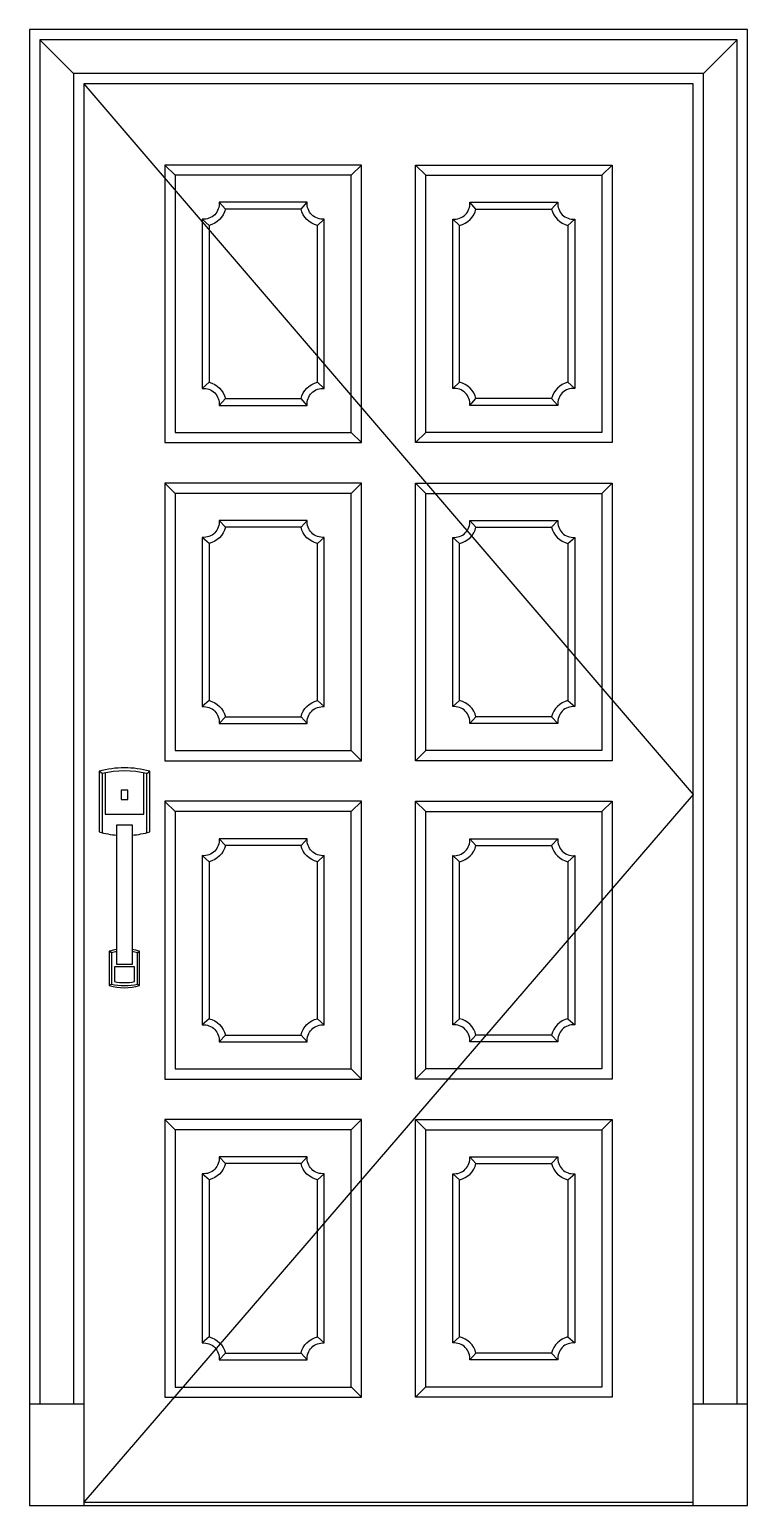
# Model space of a CAD drawing. Header units: metres. Extents: x -4522 to -3462, y 0 to 2180.
import ezdxf

# ---------------------------------------------------------------- set-up
doc = ezdxf.new("R2010")
doc.units = ezdxf.units.M
for name, color, linetype in [('2', 2, 'Continuous'), ('3', 3, 'Continuous'), ('4', 4, 'Continuous'), ('7', 7, 'Continuous')]:
    doc.layers.add(name, color=color, linetype=linetype)

msp = doc.modelspace()

# ---------------------------------------------------------------- linework, layer by layer
at = {"layer": '2'}
msp.add_line((-4522.11, 0), (-3462.11, 0), dxfattribs=at)
at = {"layer": '3'}
for p, q in [((-4457.11, 2115), (-4507.11, 2165)), ((-3527.11, 2115), (-3477.11, 2165)), ((-4307.11, 1964.89), (-4322.11, 1979.89)), ((-4047.11, 1964.89), (-4032.11, 1979.89)), ((-3937.11, 1964.89), (-3952.11, 1979.89)), ((-3677.11, 1964.89), (-3662.11, 1979.89)), ((-4232.95, 1914.89), (-4242.11, 1924.89)), ((-4121.27, 1914.89), (-4112.11, 1924.89)), ((-3862.95, 1914.89), (-3872.11, 1924.89)), ((-3751.27, 1914.89), (-3742.11, 1924.89)), ((-4257.11, 1890.73), (-4267.11, 1899.89)), ((-4087.11, 1899.89), (-4097.11, 1890.73)), ((-3897.11, 1899.89), (-3887.11, 1890.73)), ((-3727.11, 1890.73), (-3717.11, 1899.89)), ((-4257.11, 1659.01), (-4267.11, 1649.85)), ((-4097.11, 1659.01), (-4087.11, 1649.85)), ((-3887.11, 1659.01), (-3897.11, 1649.85)), ((-3727.11, 1659.01), (-3717.11, 1649.85)), ((-4232.95, 1634.85), (-4242.11, 1624.85)), ((-4112.11, 1624.85), (-4121.27, 1634.85)), ((-3872.11, 1624.85), (-3862.95, 1634.85)), ((-3751.27, 1634.85), (-3742.11, 1624.85)), ((-4047.11, 1584.85), (-4032.11, 1569.85)), ((-3937.11, 1584.85), (-3952.11, 1569.85)), ((-4307.11, 1494.92), (-4322.11, 1509.92)), ((-4047.11, 1494.92), (-4032.11, 1509.92)), ((-3937.11, 1494.92), (-3952.11, 1509.92)), ((-3677.11, 1494.92), (-3662.11, 1509.92)), ((-4232.95, 1444.92), (-4242.11, 1454.92)), ((-4121.27, 1444.92), (-4112.11, 1454.92)), ((-3862.95, 1444.92), (-3872.11, 1454.92)), ((-3751.27, 1444.92), (-3742.11, 1454.92)), ((-4257.11, 1420.76), (-4267.11, 1429.92)), ((-4087.11, 1429.92), (-4097.11, 1420.76)), ((-3897.11, 1429.92), (-3887.11, 1420.76)), ((-3727.11, 1420.76), (-3717.11, 1429.92)), ((-4257.11, 1189.04), (-4267.11, 1179.88)), ((-4097.11, 1189.04), (-4087.11, 1179.88)), ((-3887.11, 1189.04), (-3897.11, 1179.88)), ((-3727.11, 1189.04), (-3717.11, 1179.88)), ((-4232.95, 1164.88), (-4242.11, 1154.88)), ((-4112.11, 1154.88), (-4121.27, 1164.88)), ((-3872.11, 1154.88), (-3862.95, 1164.88)), ((-3751.27, 1164.88), (-3742.11, 1154.88)), ((-4047.11, 1114.88), (-4032.11, 1099.88)), ((-3937.11, 1114.88), (-3952.11, 1099.88)), ((-4414.76, 1080.91), (-4419.24, 1084.35)), ((-4349.07, 1080.91), (-4344.59, 1084.35)), ((-4307.11, 1024.83), (-4322.11, 1039.83)), ((-4047.11, 1024.83), (-4032.11, 1039.83)), ((-3937.11, 1024.83), (-3952.11, 1039.83)), ((-3677.11, 1024.83), (-3662.11, 1039.83)), ((-4232.95, 974.83), (-4242.11, 984.83)), ((-4121.27, 974.83), (-4112.11, 984.83)), ((-3862.95, 974.83), (-3872.11, 984.83)), ((-3751.27, 974.83), (-3742.11, 984.83)), ((-4257.11, 950.67), (-4267.11, 959.83)), ((-4087.11, 959.83), (-4097.11, 950.67)), ((-3897.11, 959.83), (-3887.11, 950.67)), ((-3727.11, 950.67), (-3717.11, 959.83)), ((-4401.32, 816.37), (-4404.31, 818.67)), ((-4362.5, 816.37), (-4359.52, 818.67)), ((-4401.32, 770.2), (-4404.31, 767.9)), ((-4362.5, 770.2), (-4359.52, 767.9)), ((-4257.11, 718.95), (-4267.11, 709.79)), ((-4097.11, 718.95), (-4087.11, 709.79)), ((-3887.11, 718.95), (-3897.11, 709.79)), ((-3727.11, 718.95), (-3717.11, 709.79)), ((-4232.95, 694.79), (-4242.11, 684.79)), ((-4112.11, 684.79), (-4121.27, 694.79)), ((-3872.11, 684.79), (-3862.95, 694.79)), ((-3751.27, 694.79), (-3742.11, 684.79)), ((-4047.11, 644.79), (-4032.11, 629.79)), ((-3937.11, 644.79), (-3952.11, 629.79)), ((-4307.11, 555.04), (-4322.11, 570.04)), ((-4047.11, 555.04), (-4032.11, 570.04)), ((-3937.11, 555.04), (-3952.11, 570.04)), ((-3677.11, 555.04), (-3662.11, 570.04)), ((-4232.95, 505.04), (-4242.11, 515.04)), ((-4121.27, 505.04), (-4112.11, 515.04)), ((-3862.95, 505.04), (-3872.11, 515.04)), ((-3751.27, 505.04), (-3742.11, 515.04)), ((-4257.11, 480.88), (-4267.11, 490.04)), ((-4087.11, 490.04), (-4097.11, 480.88)), ((-3897.11, 490.04), (-3887.11, 480.88)), ((-3727.11, 480.88), (-3717.11, 490.04)), ((-4257.11, 249.16), (-4267.11, 240)), ((-4097.11, 249.16), (-4087.11, 240)), ((-3887.11, 249.16), (-3897.11, 240)), ((-3727.11, 249.16), (-3717.11, 240)), ((-4232.95, 225), (-4242.11, 215)), ((-4112.11, 215), (-4121.27, 225)), ((-3872.11, 215), (-3862.95, 225)), ((-3751.27, 225), (-3742.11, 215)), ((-4047.11, 175), (-4032.11, 160)), ((-3937.11, 175), (-3952.11, 160)), ((-4442.11, 5), (-3542.11, 5))]:
    msp.add_line(p, q, dxfattribs=at)
for points in [[(-3477.11, 150), (-3477.11, 2165), (-4507.11, 2165), (-4507.11, 150)], [(-3527.11, 150), (-3527.11, 2115), (-4457.11, 2115), (-4457.11, 150)], [(-4442.11, 2100), (-3542.11, 1050), (-4442.11, 5)], [(-4410.28, 1081.96), (-4410.28, 1021.24), (-4353.55, 1021.24), (-4353.55, 1081.96)]]:
    msp.add_lwpolyline(points, dxfattribs=at)
for points in [[(-4307.11, 1584.85), (-4047.11, 1584.85), (-4047.11, 1964.89), (-4307.11, 1964.89)], [(-3677.11, 1584.85), (-3937.11, 1584.85), (-3937.11, 1964.89), (-3677.11, 1964.89)], [(-4307.11, 1114.88), (-4047.11, 1114.88), (-4047.11, 1494.92), (-4307.11, 1494.92)], [(-3677.11, 1114.88), (-3937.11, 1114.88), (-3937.11, 1494.92), (-3677.11, 1494.92)], [(-4307.11, 645.14), (-4047.11, 645.14), (-4047.11, 1025.17), (-4307.11, 1025.17)], [(-3677.11, 645.14), (-3937.11, 645.14), (-3937.11, 1025.17), (-3677.11, 1025.17)], [(-4307.11, 174.99), (-4047.11, 174.99), (-4047.11, 555.02), (-4307.11, 555.02)], [(-3677.11, 174.99), (-3937.11, 174.99), (-3937.11, 555.02), (-3677.11, 555.02)]]:
    msp.add_lwpolyline(points, close=True, dxfattribs=at)
for points in [[(-4267.11, 1649.85, -0.47), (-4242.11, 1624.85), (-4112.11, 1624.85, -0.47), (-4087.11, 1649.85), (-4087.11, 1899.89, -0.47), (-4112.11, 1924.89), (-4242.11, 1924.89, -0.47), (-4267.11, 1899.89)], [(-3717.11, 1649.85, 0.47), (-3742.11, 1624.85), (-3872.11, 1624.85, 0.47), (-3897.11, 1649.85), (-3897.11, 1899.89, 0.47), (-3872.11, 1924.89), (-3742.11, 1924.89, 0.47), (-3717.11, 1899.89)], [(-4267.11, 1179.88, -0.47), (-4242.11, 1154.88), (-4112.11, 1154.88, -0.47), (-4087.11, 1179.88), (-4087.11, 1429.92, -0.47), (-4112.11, 1454.92), (-4242.11, 1454.92, -0.47), (-4267.11, 1429.92)], [(-3717.11, 1179.88, 0.47), (-3742.11, 1154.88), (-3872.11, 1154.88, 0.47), (-3897.11, 1179.88), (-3897.11, 1429.92, 0.47), (-3872.11, 1454.92), (-3742.11, 1454.92, 0.47), (-3717.11, 1429.92)], [(-4267.11, 709.79, -0.47), (-4242.11, 684.79), (-4112.11, 684.79, -0.47), (-4087.11, 709.79), (-4087.11, 959.83, -0.47), (-4112.11, 984.83), (-4242.11, 984.83, -0.47), (-4267.11, 959.83)], [(-3717.11, 709.79, 0.47), (-3742.11, 684.79), (-3872.11, 684.79, 0.47), (-3897.11, 709.79), (-3897.11, 959.83, 0.47), (-3872.11, 984.83), (-3742.11, 984.83, 0.47), (-3717.11, 959.83)], [(-4366.98, 795.52), (-4396.85, 795.52), (-4396.85, 773.78, 0.1), (-4366.98, 773.78), (-4366.98, 795.52)], [(-4267.11, 240, -0.47), (-4242.11, 215), (-4112.11, 215, -0.47), (-4087.11, 240), (-4087.11, 490.04, -0.47), (-4112.11, 515.04), (-4242.11, 515.04, -0.47), (-4267.11, 490.04)], [(-3717.11, 240, 0.47), (-3742.11, 215), (-3872.11, 215, 0.47), (-3897.11, 240), (-3897.11, 490.04, 0.47), (-3872.11, 515.04), (-3742.11, 515.04, 0.47), (-3717.11, 490.04)]]:
    msp.add_lwpolyline(points, format="xyb", close=True, dxfattribs=at)
for points in [[(-4349.07, 993.59), (-4349.07, 1080.91, 0.12), (-4414.76, 1080.91), (-4414.76, 993.59)], [(-4393.11, 817.97, 0.03), (-4401.32, 816.37), (-4401.32, 770.2, 0.12), (-4362.5, 770.2), (-4362.5, 816.37, 0.03), (-4370.72, 817.97)]]:
    msp.add_lwpolyline(points, format="xyb", dxfattribs=at)
at = {"layer": '4'}
msp.add_lwpolyline([(-3462.11, 0), (-3462.11, 2180), (-4522.11, 2180), (-4522.11, 0)], dxfattribs=at)
at = {"layer": '7'}
for p, q in [((-4522.11, 150), (-4442.11, 150)), ((-3542.11, 150), (-3462.11, 150))]:
    msp.add_line(p, q, dxfattribs=at)
msp.add_lwpolyline([(-3542.11, 0), (-3542.11, 2100), (-4442.11, 2100), (-4442.11, 0)], dxfattribs=at)
for points in [[(-4322.11, 1569.85), (-4032.11, 1569.85), (-4032.11, 1979.89), (-4322.11, 1979.89)], [(-3662.11, 1569.85), (-3952.11, 1569.85), (-3952.11, 1979.89), (-3662.11, 1979.89)], [(-4322.11, 1099.88), (-4032.11, 1099.88), (-4032.11, 1509.92), (-4322.11, 1509.92)], [(-3662.11, 1099.88), (-3952.11, 1099.88), (-3952.11, 1509.92), (-3662.11, 1509.92)], [(-4386.83, 1042.59), (-4377, 1042.59), (-4377, 1056.63), (-4386.83, 1056.63)], [(-4322.11, 629.79), (-4032.11, 629.79), (-4032.11, 1040.17), (-4322.11, 1040.17)], [(-3662.11, 629.79), (-3952.11, 629.79), (-3952.11, 1040.17), (-3662.11, 1040.17)], [(-4393.11, 799.06), (-4393.11, 1005.33), (-4370.72, 1005.33), (-4370.72, 799.06)], [(-4322.11, 160), (-4032.11, 160), (-4032.11, 570.02), (-4322.11, 570.02)], [(-3662.11, 160), (-3952.11, 160), (-3952.11, 570.02), (-3662.11, 570.02)]]:
    msp.add_lwpolyline(points, close=True, dxfattribs=at)
for points in [[(-4257.11, 1659.01, -0.28), (-4232.95, 1634.85), (-4121.27, 1634.85, -0.28), (-4097.11, 1659.01), (-4097.11, 1890.73, -0.28), (-4121.27, 1914.89), (-4232.95, 1914.89, -0.28), (-4257.11, 1890.73)], [(-3727.11, 1659.01, 0.28), (-3751.27, 1634.85), (-3862.95, 1634.85, 0.28), (-3887.11, 1659.01), (-3887.11, 1890.73, 0.28), (-3862.95, 1914.89), (-3751.27, 1914.89, 0.28), (-3727.11, 1890.73)], [(-4257.11, 1189.04, -0.28), (-4232.95, 1164.88), (-4121.27, 1164.88, -0.28), (-4097.11, 1189.04), (-4097.11, 1420.76, -0.28), (-4121.27, 1444.92), (-4232.95, 1444.92, -0.28), (-4257.11, 1420.76)], [(-3727.11, 1189.04, 0.28), (-3751.27, 1164.88), (-3862.95, 1164.88, 0.28), (-3887.11, 1189.04), (-3887.11, 1420.76, 0.28), (-3862.95, 1444.92), (-3751.27, 1444.92, 0.28), (-3727.11, 1420.76)], [(-4257.11, 718.95, -0.28), (-4232.95, 694.79), (-4121.27, 694.79, -0.28), (-4097.11, 718.95), (-4097.11, 950.67, -0.28), (-4121.27, 974.83), (-4232.95, 974.83, -0.28), (-4257.11, 950.67)], [(-3727.11, 718.95, 0.28), (-3751.27, 694.79), (-3862.95, 694.79, 0.28), (-3887.11, 718.95), (-3887.11, 950.67, 0.28), (-3862.95, 974.83), (-3751.27, 974.83, 0.28), (-3727.11, 950.67)], [(-4257.11, 249.16, -0.28), (-4232.95, 225), (-4121.27, 225, -0.28), (-4097.11, 249.16), (-4097.11, 480.88, -0.28), (-4121.27, 505.04), (-4232.95, 505.04, -0.28), (-4257.11, 480.88)], [(-3727.11, 249.16, 0.28), (-3751.27, 225), (-3862.95, 225, 0.28), (-3887.11, 249.16), (-3887.11, 480.88, 0.28), (-3862.95, 505.04), (-3751.27, 505.04, 0.28), (-3727.11, 480.88)]]:
    msp.add_lwpolyline(points, format="xyb", close=True, dxfattribs=at)
for points in [[(-4370.72, 990.1, 0.05), (-4344.59, 994.77), (-4344.59, 1084.35, 0.14), (-4419.24, 1084.35), (-4419.24, 994.77, 0.05), (-4393.11, 990.1, 0.05)], [(-4393.11, 820.98, 0.03), (-4404.31, 818.67), (-4404.31, 767.9, 0.14), (-4359.52, 767.9), (-4359.52, 818.67, 0.03), (-4370.72, 820.98)]]:
    msp.add_lwpolyline(points, format="xyb", dxfattribs=at)

doc.saveas('drawing.dxf')
